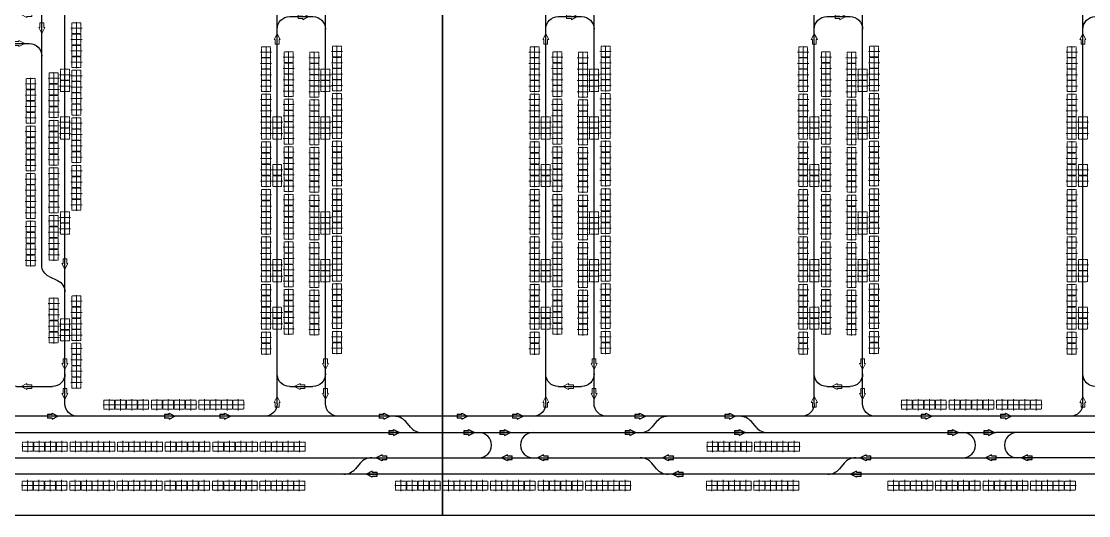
# Model space of a CAD drawing. Header units: millimetres. Extents: x -128 to 670218, y 27186 to 149492.
# Drawn here: x 432642 to 475056, y 27186 to 46829 of the extents above; entities that cross this region are included whole.
import ezdxf

# ---------------------------------------------------------------- set-up
doc = ezdxf.new("R2010")
doc.units = ezdxf.units.MM
doc.linetypes.add('AM_ISO08W050', pattern=[18, 12, -1.5, 3, -1.5])
doc.linetypes.add('XAT-M16_6F_EQ Layout_20211120$0$ACAD_ISO08W100', pattern=[36, 24, -3, 6, -3])
for name, color, linetype, lineweight in [('_CLINE', 4, 'XAT-M16_6F_EQ Layout_20211120$0$ACAD_ISO08W100', 9), ('DIRECT', 40, 'Continuous', 9), ('LINE_EQ', 4, 'AM_ISO08W050', 20), ('LINE_STB', 151, 'Continuous', 30)]:
    doc.layers.add(name, color=color, linetype=linetype, lineweight=lineweight)
doc.layers.add('Rail_H4822(Lower)', color=7, linetype='Continuous')

# ---------------------------------------------------------------- blocks, each defined once
blk = doc.blocks.new('*U3')
at = {"color": 0, "linetype": 'ByBlock'}
for p, q in [((-120, -230), (0, 0)), ((0, 0), (0, -420)), ((120, -230), (0, 0)), ((-75, -230), (-120, -230)), ((-75, -230), (-75, -420)), ((75, -420), (-75, -420)), ((75, -230), (75, -420)), ((75, -230), (120, -230))]:
    blk.add_line(p, q, dxfattribs=at)
blk = doc.blocks.new('A$C31676947')
at = {"layer": 'Rail_H4822(Lower)'}
for p, q in [((500, 47250), (500, 500)), ((2420, 47250), (2420, 500)), ((1000, 46570), (1920, 46570)), ((1000, 31870), (1920, 31870)), ((1000, 31220), (1920, 31220)), ((1000, 16520), (1920, 16520)), ((1000, 15870), (1920, 15870)), ((1000, 1180), (1920, 1180))]:
    blk.add_line(p, q, dxfattribs=at)
for centre, start, end in [((0, 47250), 0, 90), ((2920, 47250), 90, 180), ((1000, 46070), 90, 180), ((1920, 46070), 0, 90), ((1000, 32370), 180, 270), ((1920, 32370), 270, 0), ((1000, 30720), 90, 180), ((1920, 30720), 0, 90), ((0, 23700), 270, 0), ((2920, 23700), 180, 270), ((0, 21700), 0, 90), ((2920, 21700), 90, 180), ((1000, 17020), 180, 270), ((1920, 17020), 270, 0), ((1000, 15370), 90, 180), ((1920, 15370), 0, 90), ((1000, 1680), 180, 270), ((1920, 1680), 270, 0), ((0, 500), 270, 0), ((2920, 500), 180, 270)]:
    blk.add_arc(centre, 500, start, end, dxfattribs=at)
at = {"layer": 'DIRECT'}
for p, rotation in [((500, 46970), 180), ((1180, 46570), 89.99999999999999), ((500, 32550), 180), ((500, 23880), 180), ((500, 17200), 180), ((500, 1860), 180), ((1740, 1180), 270), ((500, 680), 180)]:
    blk.add_blockref('*U3', p, dxfattribs=dict(at, rotation=rotation))
for p in [(2420, 47070), (2420, 45890), (2420, 30540), (2420, 21520), (2420, 15190), (2420, 780)]:
    blk.add_blockref('*U3', p, dxfattribs=at)
at = {"layer": 'DIRECT', "lineweight": -2}
for p, rotation in [((1750, 31870), 270), ((1170, 31220), 89.99999999999999), ((1750, 16520), 270), ((1170, 15870), 89.99999999999999)]:
    blk.add_blockref('*U3', p, dxfattribs=dict(at, rotation=rotation))
blk = doc.blocks.new('A$Ca08771bd')
at = {"layer": 'Rail_H4822(Lower)'}
for p, q in [((500, 47250), (500, 500)), ((2920, 47250), (2920, 500)), ((1000, 46570), (2420, 46570)), ((2290, 42199), (2630, 42357)), ((2000, 41745), (2000, 6005)), ((1000, 32935), (1500, 32935)), ((1500, 31785), (1000, 31785)), ((2300, 27664), (2620, 27480)), ((2300, 17736), (2620, 17920)), ((1000, 13615), (1500, 13615)), ((1500, 12465), (1000, 12465)), ((2290, 5552), (2630, 5394)), ((1000, 1180), (2420, 1180))]:
    blk.add_line(p, q, dxfattribs=at)
for centre, radius, start, end in [((0, 47250), 500, 0, 90), ((3420, 47250), 500, 90, 180), ((1000, 46070), 500, 90, 180), ((2420, 46070), 500, 0, 90), ((2420, 42811), 500, 294.8882, 0), ((2500, 41745), 500, 114.8882, 180), ((1000, 33435), 500, 180, 270), ((1500, 33435), 500, 270, 0), ((1000, 31285), 500, 90, 180), ((1500, 31285), 500, 0, 90), ((2600, 28184), 600, 180, 240), ((2320, 26960), 600, 0, 60), ((0, 23700), 500, 270, 0), ((3420, 23700), 500, 180, 270), ((0, 21700), 500, 0, 90), ((3420, 21700), 500, 90, 180), ((2320, 18440), 600, 300, 0), ((2600, 17216), 600, 120, 180), ((1000, 14115), 500, 180, 270), ((1500, 14115), 500, 270, 0), ((1000, 11965), 500, 90, 180), ((1500, 11965), 500, 0, 90), ((2500, 6005), 500, 180, 245.1118), ((2420, 4940), 500, 0, 65.1118), ((1000, 1680), 500, 180, 270), ((2420, 1680), 500, 270, 0), ((0, 500), 500, 270, 0), ((3420, 500), 500, 180, 270)]:
    blk.add_arc(centre, radius, start, end, dxfattribs=at)
at = {"layer": 'DIRECT'}
for p, rotation in [((500, 46970), 180), ((1180, 46570), 90), ((500, 33615), 180), ((1320, 32935), 270), ((500, 32185), 180), ((1180, 31785), 90), ((500, 23880), 180), ((500, 14295), 180), ((1320, 13615), 270), ((500, 12865), 180), ((1180, 12465), 90), ((500, 1860), 180), ((2240, 1180), 270), ((500, 680), 180)]:
    blk.add_blockref('*U3', p, dxfattribs=dict(at, rotation=rotation))
for p in [(2920, 47070), (2920, 45890), (2920, 41911), (2000, 32535), (2000, 31105), (2920, 21520), (2000, 13215), (2000, 11785), (2920, 780)]:
    blk.add_blockref('*U3', p, dxfattribs=at)
at = {"layer": 'DIRECT', "lineweight": -2}
for p in [(2000, 27287), (2920, 26780), (2920, 17543), (2000, 17036), (2920, 4760)]:
    blk.add_blockref('*U3', p, dxfattribs=at)
blk = doc.blocks.new('*U205')
at = {"color": 0, "linetype": 'ByBlock'}
for p, q in [((-120, -230), (0, 0)), ((0, 0), (0, -420)), ((120, -230), (0, 0)), ((-75, -230), (-120, -230)), ((-75, -230), (-75, -420)), ((75, -420), (-75, -420)), ((75, -230), (75, -420)), ((75, -230), (120, -230))]:
    blk.add_line(p, q, dxfattribs=at)
blk = doc.blocks.new('*U206')
at = {"color": 0, "linetype": 'ByBlock'}
for p, q in [((-120, -230), (0, 0)), ((0, 0), (0, -420)), ((120, -230), (0, 0)), ((-75, -230), (-120, -230)), ((-75, -230), (-75, -420)), ((75, -420), (-75, -420)), ((75, -230), (75, -420)), ((75, -230), (120, -230))]:
    blk.add_line(p, q, dxfattribs=at)
blk = doc.blocks.new('*U207')
at = {"color": 0, "linetype": 'ByBlock'}
for p, q in [((-120, -230), (0, 0)), ((0, 0), (0, -420)), ((120, -230), (0, 0)), ((-75, -230), (-120, -230)), ((-75, -230), (-75, -420)), ((75, -420), (-75, -420)), ((75, -230), (75, -420)), ((75, -230), (120, -230))]:
    blk.add_line(p, q, dxfattribs=at)
blk = doc.blocks.new('*U208')
at = {"color": 0, "linetype": 'ByBlock'}
for p, q in [((-120, -230), (0, 0)), ((0, 0), (0, -420)), ((120, -230), (0, 0)), ((-75, -230), (-120, -230)), ((-75, -230), (-75, -420)), ((75, -420), (-75, -420)), ((75, -230), (75, -420)), ((75, -230), (120, -230))]:
    blk.add_line(p, q, dxfattribs=at)
blk = doc.blocks.new('*U209')
at = {"color": 0, "linetype": 'ByBlock'}
for p, q in [((-120, -230), (0, 0)), ((0, 0), (0, -420)), ((120, -230), (0, 0)), ((-75, -230), (-120, -230)), ((-75, -230), (-75, -420)), ((75, -420), (-75, -420)), ((75, -230), (75, -420)), ((75, -230), (120, -230))]:
    blk.add_line(p, q, dxfattribs=at)
blk = doc.blocks.new('*U210')
at = {"color": 0, "linetype": 'ByBlock'}
for p, q in [((-120, -230), (0, 0)), ((0, 0), (0, -420)), ((120, -230), (0, 0)), ((-75, -230), (-120, -230)), ((-75, -230), (-75, -420)), ((75, -420), (-75, -420)), ((75, -230), (75, -420)), ((75, -230), (120, -230))]:
    blk.add_line(p, q, dxfattribs=at)
blk = doc.blocks.new('*U211')
at = {"color": 0, "linetype": 'ByBlock'}
for p, q in [((-120, -230), (0, 0)), ((0, 0), (0, -420)), ((120, -230), (0, 0)), ((-75, -230), (-120, -230)), ((-75, -230), (-75, -420)), ((75, -420), (-75, -420)), ((75, -230), (75, -420)), ((75, -230), (120, -230))]:
    blk.add_line(p, q, dxfattribs=at)
blk = doc.blocks.new('*U212')
at = {"color": 0, "linetype": 'ByBlock'}
for p, q in [((-120, -230), (0, 0)), ((0, 0), (0, -420)), ((120, -230), (0, 0)), ((-75, -230), (-120, -230)), ((-75, -230), (-75, -420)), ((75, -420), (-75, -420)), ((75, -230), (75, -420)), ((75, -230), (120, -230))]:
    blk.add_line(p, q, dxfattribs=at)
blk = doc.blocks.new('*U213')
at = {"color": 0, "linetype": 'ByBlock'}
for p, q in [((-120, -230), (0, 0)), ((0, 0), (0, -420)), ((120, -230), (0, 0)), ((-75, -230), (-120, -230)), ((-75, -230), (-75, -420)), ((75, -420), (-75, -420)), ((75, -230), (75, -420)), ((75, -230), (120, -230))]:
    blk.add_line(p, q, dxfattribs=at)
blk = doc.blocks.new('*U214')
at = {"color": 0, "linetype": 'ByBlock'}
for p, q in [((-120, -230), (0, 0)), ((0, 0), (0, -420)), ((120, -230), (0, 0)), ((-75, -230), (-120, -230)), ((-75, -230), (-75, -420)), ((75, -420), (-75, -420)), ((75, -230), (75, -420)), ((75, -230), (120, -230))]:
    blk.add_line(p, q, dxfattribs=at)
blk = doc.blocks.new('*U216')
at = {"color": 0, "linetype": 'ByBlock'}
for p, q in [((-120, -230), (0, 0)), ((0, 0), (0, -420)), ((120, -230), (0, 0)), ((-75, -230), (-120, -230)), ((-75, -230), (-75, -420)), ((75, -420), (-75, -420)), ((75, -230), (75, -420)), ((75, -230), (120, -230))]:
    blk.add_line(p, q, dxfattribs=at)
blk = doc.blocks.new('*U74')
at = {"color": 0, "linetype": 'ByBlock'}
for p, q in [((-120, -230), (0, 0)), ((0, 0), (0, -420)), ((120, -230), (0, 0)), ((-75, -230), (-120, -230)), ((-75, -230), (-75, -420)), ((75, -420), (-75, -420)), ((75, -230), (75, -420)), ((75, -230), (120, -230))]:
    blk.add_line(p, q, dxfattribs=at)
blk = doc.blocks.new('*U75')
at = {"color": 0, "linetype": 'ByBlock'}
for p, q in [((-120, -230), (0, 0)), ((0, 0), (0, -420)), ((120, -230), (0, 0)), ((-75, -230), (-120, -230)), ((-75, -230), (-75, -420)), ((75, -420), (-75, -420)), ((75, -230), (75, -420)), ((75, -230), (120, -230))]:
    blk.add_line(p, q, dxfattribs=at)
blk = doc.blocks.new('*U76')
at = {"color": 0, "linetype": 'ByBlock'}
for p, q in [((-120, -230), (0, 0)), ((0, 0), (0, -420)), ((120, -230), (0, 0)), ((-75, -230), (-120, -230)), ((-75, -230), (-75, -420)), ((75, -420), (-75, -420)), ((75, -230), (75, -420)), ((75, -230), (120, -230))]:
    blk.add_line(p, q, dxfattribs=at)
blk = doc.blocks.new('*U77')
at = {"color": 0, "linetype": 'ByBlock'}
for p, q in [((-120, -230), (0, 0)), ((0, 0), (0, -420)), ((120, -230), (0, 0)), ((-75, -230), (-120, -230)), ((-75, -230), (-75, -420)), ((75, -420), (-75, -420)), ((75, -230), (75, -420)), ((75, -230), (120, -230))]:
    blk.add_line(p, q, dxfattribs=at)
blk = doc.blocks.new('*U78')
at = {"color": 0, "linetype": 'ByBlock'}
for p, q in [((-120, -230), (0, 0)), ((0, 0), (0, -420)), ((120, -230), (0, 0)), ((-75, -230), (-120, -230)), ((-75, -230), (-75, -420)), ((75, -420), (-75, -420)), ((75, -230), (75, -420)), ((75, -230), (120, -230))]:
    blk.add_line(p, q, dxfattribs=at)
blk = doc.blocks.new('*U79')
at = {"color": 0, "linetype": 'ByBlock'}
for p, q in [((-120, -230), (0, 0)), ((0, 0), (0, -420)), ((120, -230), (0, 0)), ((-75, -230), (-120, -230)), ((-75, -230), (-75, -420)), ((75, -420), (-75, -420)), ((75, -230), (75, -420)), ((75, -230), (120, -230))]:
    blk.add_line(p, q, dxfattribs=at)
blk = doc.blocks.new('*U577')
at = {"color": 0, "linetype": 'ByBlock'}
for p, q in [((-120, -230), (0, 0)), ((0, 0), (0, -420)), ((120, -230), (0, 0)), ((-75, -230), (-120, -230)), ((-75, -230), (-75, -420)), ((75, -420), (-75, -420)), ((75, -230), (75, -420)), ((75, -230), (120, -230))]:
    blk.add_line(p, q, dxfattribs=at)
blk = doc.blocks.new('*U578')
at = {"color": 0, "linetype": 'ByBlock'}
for p, q in [((-120, -230), (0, 0)), ((0, 0), (0, -420)), ((120, -230), (0, 0)), ((-75, -230), (-120, -230)), ((-75, -230), (-75, -420)), ((75, -420), (-75, -420)), ((75, -230), (75, -420)), ((75, -230), (120, -230))]:
    blk.add_line(p, q, dxfattribs=at)
blk = doc.blocks.new('*U579')
at = {"color": 0, "linetype": 'ByBlock'}
for p, q in [((-120, -230), (0, 0)), ((0, 0), (0, -420)), ((120, -230), (0, 0)), ((-75, -230), (-120, -230)), ((-75, -230), (-75, -420)), ((75, -420), (-75, -420)), ((75, -230), (75, -420)), ((75, -230), (120, -230))]:
    blk.add_line(p, q, dxfattribs=at)
blk = doc.blocks.new('*U580')
at = {"color": 0, "linetype": 'ByBlock'}
for p, q in [((-120, -230), (0, 0)), ((0, 0), (0, -420)), ((120, -230), (0, 0)), ((-75, -230), (-120, -230)), ((-75, -230), (-75, -420)), ((75, -420), (-75, -420)), ((75, -230), (75, -420)), ((75, -230), (120, -230))]:
    blk.add_line(p, q, dxfattribs=at)
blk = doc.blocks.new('*U581')
at = {"color": 0, "linetype": 'ByBlock'}
for p, q in [((-120, -230), (0, 0)), ((0, 0), (0, -420)), ((120, -230), (0, 0)), ((-75, -230), (-120, -230)), ((-75, -230), (-75, -420)), ((75, -420), (-75, -420)), ((75, -230), (75, -420)), ((75, -230), (120, -230))]:
    blk.add_line(p, q, dxfattribs=at)
blk = doc.blocks.new('*U582')
at = {"color": 0, "linetype": 'ByBlock'}
for p, q in [((-120, -230), (0, 0)), ((0, 0), (0, -420)), ((120, -230), (0, 0)), ((-75, -230), (-120, -230)), ((-75, -230), (-75, -420)), ((75, -420), (-75, -420)), ((75, -230), (75, -420)), ((75, -230), (120, -230))]:
    blk.add_line(p, q, dxfattribs=at)
blk = doc.blocks.new('*U583')
at = {"color": 0, "linetype": 'ByBlock'}
for p, q in [((-120, -230), (0, 0)), ((0, 0), (0, -420)), ((120, -230), (0, 0)), ((-75, -230), (-120, -230)), ((-75, -230), (-75, -420)), ((75, -420), (-75, -420)), ((75, -230), (75, -420)), ((75, -230), (120, -230))]:
    blk.add_line(p, q, dxfattribs=at)
blk = doc.blocks.new('*U539')
at = {"color": 0, "linetype": 'ByBlock'}
for p, q in [((-120, -230), (0, 0)), ((0, 0), (0, -420)), ((120, -230), (0, 0)), ((-75, -230), (-120, -230)), ((-75, -230), (-75, -420)), ((75, -420), (-75, -420)), ((75, -230), (75, -420)), ((75, -230), (120, -230))]:
    blk.add_line(p, q, dxfattribs=at)
blk = doc.blocks.new('*U540')
at = {"color": 0, "linetype": 'ByBlock'}
for p, q in [((-120, -230), (0, 0)), ((0, 0), (0, -420)), ((120, -230), (0, 0)), ((-75, -230), (-120, -230)), ((-75, -230), (-75, -420)), ((75, -420), (-75, -420)), ((75, -230), (75, -420)), ((75, -230), (120, -230))]:
    blk.add_line(p, q, dxfattribs=at)
blk = doc.blocks.new('*U662')
at = {"color": 0, "linetype": 'ByBlock'}
for p, q in [((-120, -230), (0, 0)), ((0, 0), (0, -420)), ((120, -230), (0, 0)), ((-75, -230), (-120, -230)), ((-75, -230), (-75, -420)), ((75, -420), (-75, -420)), ((75, -230), (75, -420)), ((75, -230), (120, -230))]:
    blk.add_line(p, q, dxfattribs=at)
blk = doc.blocks.new('XAT-M16_6F_EQ Layout_20211120$0$EG-12_FOUP_(01)-pv')
at = {"layer": '_CLINE'}
for p, q in [((0, 211), (0, -235)), ((-239, -12), (239, -12))]:
    blk.add_line(p, q, dxfattribs=at)
at = {"layer": 'LINE_EQ'}
blk.add_lwpolyline([(-215, 166), (-215, -190), (215, -190), (215, 166)], close=True, dxfattribs=at)
blk = doc.blocks.new('A$Cb83e1a90')
at = {"rotation": 89.99999999999999}
for p in [(-955, -909), (-955, -1359), (-955, -1809), (-955, -2259)]:
    blk.add_blockref('XAT-M16_6F_EQ Layout_20211120$0$EG-12_FOUP_(01)-pv', p, dxfattribs=at)
blk = doc.blocks.new('A$Ca79c4620')
at = {"rotation": 89.99999999999999}
for p in [(945, -882), (945, -1332), (945, -1782), (945, -2232)]:
    blk.add_blockref('XAT-M16_6F_EQ Layout_20211120$0$EG-12_FOUP_(01)-pv', p, dxfattribs=at)

msp = doc.modelspace()

# ---------------------------------------------------------------- linework, layer by layer
for points in [[(427640, 79986), (449374, 79986), (449374, 27186), (427640, 27186)], [(449374, 79986), (524036, 79986), (524036, 27186), (449374, 27186)]]:
    msp.add_lwpolyline(points, close=True)
at = {"layer": 'Rail_H4822(Lower)'}
for p, q in [((472028, 31136), (337538, 31136)), ((667388, 31136), (472028, 31136)), ((448109, 30698), (447917, 30925)), ((457886, 30925), (457694, 30698)), ((461844, 30698), (461652, 30925)), ((332538, 30486), (471361, 30486)), ((668038, 30486), (471361, 30486)), ((329726, 29486), (471361, 29486)), ((446109, 29275), (445917, 29048)), ((457886, 29048), (457694, 29275)), ((465344, 29275), (465152, 29048)), ((665226, 29486), (471361, 29486)), ((475728, 28836), (336538, 28836))]:
    msp.add_line(p, q, dxfattribs=at)
for centre, radius, start, end in [((447459, 30536), 600, 40.3016, 90), ((458343, 30536), 600, 90, 139.6984), ((461194, 30536), 600, 40.3016, 90), ((448566, 31086), 600, 220.3016, 270), ((457236, 31086), 600, 270, 319.6984), ((462301, 31086), 600, 220.3016, 270), ((450826, 29986), 500, 270, 90), ((452976, 29986), 500, 90, 270), ((470061, 29986), 500, 270, 90), ((472211, 29986), 500, 90, 270), ((446566, 28886), 600, 90, 139.6984), ((457236, 28886), 600, 40.3016, 90), ((465801, 28886), 600, 90, 139.6984), ((445459, 29436), 600, 270, 319.6984), ((458343, 29436), 600, 220.3016, 270), ((464694, 29436), 600, 270, 319.6984)]:
    msp.add_arc(centre, radius, start, end, dxfattribs=at)

# ---------------------------------------------------------------- block references
at = {"layer": 'LINE_EQ', "rotation": 89.99999999999999}
for p in [(434363, 44708), (444716, 44708), (455389, 44708), (466062, 44708), (434363, 44258), (444716, 44258), (455389, 44258), (466062, 44258), (434363, 42818), (442796, 42818), (444716, 42818), (453469, 42818), (455389, 42818), (464142, 42818), (466062, 42818), (474815, 42818), (434363, 42368), (442796, 42368), (444716, 42368), (453469, 42368), (455389, 42368), (464142, 42368), (466062, 42368), (474815, 42368), (442796, 40928), (453469, 40928), (464142, 40928), (474815, 40928), (442796, 40478), (453469, 40478), (464142, 40478), (474815, 40478), (434363, 39038), (444716, 39038), (455389, 39038), (466062, 39038), (434363, 38588), (444716, 38588), (455389, 38588), (466062, 38588), (442796, 37148), (444716, 37148), (453469, 37148), (455389, 37148), (464142, 37148), (466062, 37148), (474815, 37148), (442796, 36698), (444716, 36698), (453469, 36698), (455389, 36698), (464142, 36698), (466062, 36698), (474815, 36698), (442796, 35258), (453469, 35258), (464142, 35258), (474815, 35258), (434363, 34796), (442796, 34808), (453469, 34808), (464142, 34808), (474815, 34808), (434363, 34346)]:
    msp.add_blockref('XAT-M16_6F_EQ Layout_20211120$0$EG-12_FOUP_(01)-pv', p, dxfattribs=at)
at = {"layer": 'LINE_STB'}
for name, p in [('A$Cb83e1a90', (435775, 47468)), ('A$Cb83e1a90', (433955, 45253)), ('A$Ca79c4620', (432975, 45451)), ('A$Cb83e1a90', (435775, 45578)), ('A$Ca79c4620', (432975, 43561)), ('A$Cb83e1a90', (435775, 43688)), ('A$Cb83e1a90', (433955, 43363)), ('A$Cb83e1a90', (433955, 41473)), ('A$Ca79c4620', (432975, 41671)), ('A$Cb83e1a90', (435775, 41798)), ('A$Ca79c4620', (432975, 39781)), ('A$Cb83e1a90', (433955, 39583)), ('A$Ca79c4620', (432975, 36495)), ('A$Cb83e1a90', (435775, 36621)), ('A$Cb83e1a90', (435775, 34731))]:
    msp.add_blockref(name, p, dxfattribs=at)
for p, rotation in [((442353, 45608), 89.99999999999999), ((445173, 45634), 89.99999999999999), ((453026, 45608), 89.99999999999999), ((455846, 45634), 89.99999999999999), ((463699, 45608), 89.99999999999999), ((466519, 45634), 89.99999999999999), ((474372, 45608), 89.99999999999999), ((442353, 45158), 89.99999999999999), ((443253, 45409), 89.99999999999999), ((444273, 45383), 89.99999999999999), ((445173, 45184), 89.99999999999999), ((453026, 45158), 89.99999999999999), ((453926, 45409), 89.99999999999999), ((454946, 45383), 89.99999999999999), ((455846, 45184), 89.99999999999999), ((463699, 45158), 89.99999999999999), ((464599, 45409), 89.99999999999999), ((465619, 45383), 89.99999999999999), ((466519, 45184), 89.99999999999999), ((474372, 45158), 89.99999999999999), ((443253, 44959), 89.99999999999999), ((444273, 44933), 89.99999999999999), ((445173, 44734), 89.99999999999999), ((453926, 44959), 89.99999999999999), ((454946, 44933), 89.99999999999999), ((455846, 44734), 89.99999999999999), ((464599, 44959), 89.99999999999999), ((465619, 44933), 89.99999999999999), ((466519, 44734), 89.99999999999999), ((442353, 44708), 89.99999999999999), ((443253, 44509), 89.99999999999999), ((444273, 44483), 89.99999999999999), ((453026, 44708), 89.99999999999999), ((453926, 44509), 89.99999999999999), ((454946, 44483), 89.99999999999999), ((463699, 44708), 89.99999999999999), ((464599, 44509), 89.99999999999999), ((465619, 44483), 89.99999999999999), ((474372, 44708), 89.99999999999999), ((442353, 44258), 89.99999999999999), ((443253, 44059), 89.99999999999999), ((444273, 44033), 89.99999999999999), ((445173, 44284), 89.99999999999999), ((453026, 44258), 89.99999999999999), ((453926, 44059), 89.99999999999999), ((454946, 44033), 89.99999999999999), ((455846, 44284), 89.99999999999999), ((463699, 44258), 89.99999999999999), ((464599, 44059), 89.99999999999999), ((465619, 44033), 89.99999999999999), ((466519, 44284), 89.99999999999999), ((474372, 44258), 89.99999999999999), ((442353, 43718), 89.99999999999999), ((443253, 43519), 89.99999999999999), ((444273, 43493), 89.99999999999999), ((445173, 43744), 89.99999999999999), ((453026, 43718), 89.99999999999999), ((453926, 43519), 89.99999999999999), ((454946, 43493), 89.99999999999999), ((455846, 43744), 89.99999999999999), ((463699, 43718), 89.99999999999999), ((464599, 43519), 89.99999999999999), ((465619, 43493), 89.99999999999999), ((466519, 43744), 89.99999999999999), ((474372, 43718), 89.99999999999999), ((442353, 43268), 89.99999999999999), ((443253, 43069), 89.99999999999999), ((444273, 43043), 89.99999999999999), ((445173, 43294), 89.99999999999999), ((453026, 43268), 89.99999999999999), ((453926, 43069), 89.99999999999999), ((454946, 43043), 89.99999999999999), ((455846, 43294), 89.99999999999999), ((463699, 43268), 89.99999999999999), ((464599, 43069), 89.99999999999999), ((465619, 43043), 89.99999999999999), ((466519, 43294), 89.99999999999999), ((474372, 43268), 89.99999999999999), ((442353, 42818), 89.99999999999999), ((443253, 42619), 89.99999999999999), ((445173, 42844), 89.99999999999999), ((453026, 42818), 89.99999999999999), ((453926, 42619), 89.99999999999999), ((455846, 42844), 89.99999999999999), ((463699, 42818), 89.99999999999999), ((464599, 42619), 89.99999999999999), ((466519, 42844), 89.99999999999999), ((474372, 42818), 89.99999999999999), ((442353, 42368), 89.99999999999999), ((444273, 42593), 89.99999999999999), ((445173, 42394), 89.99999999999999), ((453026, 42368), 89.99999999999999), ((454946, 42593), 89.99999999999999), ((455846, 42394), 89.99999999999999), ((463699, 42368), 89.99999999999999), ((465619, 42593), 89.99999999999999), ((466519, 42394), 89.99999999999999), ((474372, 42368), 89.99999999999999), ((442353, 41828), 89.99999999999999), ((443253, 42169), 89.99999999999999), ((444273, 42143), 89.99999999999999), ((445173, 41854), 89.99999999999999), ((453026, 41828), 89.99999999999999), ((453926, 42169), 89.99999999999999), ((454946, 42143), 89.99999999999999), ((455846, 41854), 89.99999999999999), ((463699, 41828), 89.99999999999999), ((464599, 42169), 89.99999999999999), ((465619, 42143), 89.99999999999999), ((466519, 41854), 89.99999999999999), ((474372, 41828), 89.99999999999999), ((442353, 41378), 89.99999999999999), ((443253, 41629), 89.99999999999999), ((444273, 41603), 89.99999999999999), ((445173, 41404), 89.99999999999999), ((453026, 41378), 89.99999999999999), ((453926, 41629), 89.99999999999999), ((454946, 41603), 89.99999999999999), ((455846, 41404), 89.99999999999999), ((463699, 41378), 89.99999999999999), ((464599, 41629), 89.99999999999999), ((465619, 41603), 89.99999999999999), ((466519, 41404), 89.99999999999999), ((474372, 41378), 89.99999999999999), ((442353, 40928), 89.99999999999999), ((443253, 41179), 89.99999999999999), ((444273, 41153), 89.99999999999999), ((445173, 40954), 89.99999999999999), ((453026, 40928), 89.99999999999999), ((453926, 41179), 89.99999999999999), ((454946, 41153), 89.99999999999999), ((455846, 40954), 89.99999999999999), ((463699, 40928), 89.99999999999999), ((464599, 41179), 89.99999999999999), ((465619, 41153), 89.99999999999999), ((466519, 40954), 89.99999999999999), ((474372, 40928), 89.99999999999999), ((443253, 40729), 89.99999999999999), ((444273, 40703), 89.99999999999999), ((445173, 40504), 89.99999999999999), ((453926, 40729), 89.99999999999999), ((454946, 40703), 89.99999999999999), ((455846, 40504), 89.99999999999999), ((464599, 40729), 89.99999999999999), ((465619, 40703), 89.99999999999999), ((466519, 40504), 89.99999999999999), ((442353, 40478), 89.99999999999999), ((443253, 40279), 89.99999999999999), ((444273, 40253), 89.99999999999999), ((453026, 40478), 89.99999999999999), ((453926, 40279), 89.99999999999999), ((454946, 40253), 89.99999999999999), ((463699, 40478), 89.99999999999999), ((464599, 40279), 89.99999999999999), ((465619, 40253), 89.99999999999999), ((474372, 40478), 89.99999999999999), ((442353, 39938), 89.99999999999999), ((443253, 39739), 89.99999999999999), ((444273, 39713), 89.99999999999999), ((445173, 39964), 89.99999999999999), ((453026, 39938), 89.99999999999999), ((453926, 39739), 89.99999999999999), ((454946, 39713), 89.99999999999999), ((455846, 39964), 89.99999999999999), ((463699, 39938), 89.99999999999999), ((464599, 39739), 89.99999999999999), ((465619, 39713), 89.99999999999999), ((466519, 39964), 89.99999999999999), ((474372, 39938), 89.99999999999999), ((442353, 39488), 89.99999999999999), ((443253, 39289), 89.99999999999999), ((444273, 39263), 89.99999999999999), ((445173, 39514), 89.99999999999999), ((453026, 39488), 89.99999999999999), ((453926, 39289), 89.99999999999999), ((454946, 39263), 89.99999999999999), ((455846, 39514), 89.99999999999999), ((463699, 39488), 89.99999999999999), ((464599, 39289), 89.99999999999999), ((465619, 39263), 89.99999999999999), ((466519, 39514), 89.99999999999999), ((474372, 39488), 89.99999999999999), ((442353, 39038), 89.99999999999999), ((443253, 38839), 89.99999999999999), ((444273, 38813), 89.99999999999999), ((445173, 39064), 89.99999999999999), ((453026, 39038), 89.99999999999999), ((453926, 38839), 89.99999999999999), ((454946, 38813), 89.99999999999999), ((455846, 39064), 89.99999999999999), ((463699, 39038), 89.99999999999999), ((464599, 38839), 89.99999999999999), ((465619, 38813), 89.99999999999999), ((466519, 39064), 89.99999999999999), ((474372, 39038), 89.99999999999999), ((442353, 38588), 89.99999999999999), ((443253, 38389), 89.99999999999999), ((444273, 38363), 89.99999999999999), ((445173, 38614), 89.99999999999999), ((453026, 38588), 89.99999999999999), ((453926, 38389), 89.99999999999999), ((454946, 38363), 89.99999999999999), ((455846, 38614), 89.99999999999999), ((463699, 38588), 89.99999999999999), ((464599, 38389), 89.99999999999999), ((465619, 38363), 89.99999999999999), ((466519, 38614), 89.99999999999999), ((474372, 38588), 89.99999999999999), ((442353, 38048), 89.99999999999999), ((445173, 38074), 89.99999999999999), ((453026, 38048), 89.99999999999999), ((455846, 38074), 89.99999999999999), ((463699, 38048), 89.99999999999999), ((466519, 38074), 89.99999999999999), ((474372, 38048), 89.99999999999999), ((442353, 37598), 89.99999999999999), ((443253, 37849), 89.99999999999999), ((444273, 37823), 89.99999999999999), ((445173, 37624), 89.99999999999999), ((453026, 37598), 89.99999999999999), ((453926, 37849), 89.99999999999999), ((454946, 37823), 89.99999999999999), ((455846, 37624), 89.99999999999999), ((463699, 37598), 89.99999999999999), ((464599, 37849), 89.99999999999999), ((465619, 37823), 89.99999999999999), ((466519, 37624), 89.99999999999999), ((474372, 37598), 89.99999999999999), ((442353, 37148), 89.99999999999999), ((443253, 37399), 89.99999999999999), ((444273, 37373), 89.99999999999999), ((445173, 37174), 89.99999999999999), ((453026, 37148), 89.99999999999999), ((453926, 37399), 89.99999999999999), ((454946, 37373), 89.99999999999999), ((455846, 37174), 89.99999999999999), ((463699, 37148), 89.99999999999999), ((464599, 37399), 89.99999999999999), ((465619, 37373), 89.99999999999999), ((466519, 37174), 89.99999999999999), ((474372, 37148), 89.99999999999999), ((442353, 36698), 89.99999999999999), ((443253, 36949), 89.99999999999999), ((444273, 36923), 89.99999999999999), ((445173, 36724), 89.99999999999999), ((453026, 36698), 89.99999999999999), ((453926, 36949), 89.99999999999999), ((454946, 36923), 89.99999999999999), ((455846, 36724), 89.99999999999999), ((463699, 36698), 89.99999999999999), ((464599, 36949), 89.99999999999999), ((465619, 36923), 89.99999999999999), ((466519, 36724), 89.99999999999999), ((474372, 36698), 89.99999999999999), ((443253, 36499), 89.99999999999999), ((444273, 36473), 89.99999999999999), ((453926, 36499), 89.99999999999999), ((454946, 36473), 89.99999999999999), ((464599, 36499), 89.99999999999999), ((465619, 36473), 89.99999999999999), ((442353, 36158), 89.99999999999999), ((443253, 35959), 89.99999999999999), ((444273, 35933), 89.99999999999999), ((445173, 36184), 89.99999999999999), ((453026, 36158), 89.99999999999999), ((453926, 35959), 89.99999999999999), ((454946, 35933), 89.99999999999999), ((455846, 36184), 89.99999999999999), ((463699, 36158), 89.99999999999999), ((464599, 35959), 89.99999999999999), ((465619, 35933), 89.99999999999999), ((466519, 36184), 89.99999999999999), ((474372, 36158), 89.99999999999999), ((442353, 35708), 89.99999999999999), ((443253, 35509), 89.99999999999999), ((444273, 35483), 89.99999999999999), ((445173, 35734), 89.99999999999999), ((453026, 35708), 89.99999999999999), ((453926, 35509), 89.99999999999999), ((454946, 35483), 89.99999999999999), ((455846, 35734), 89.99999999999999), ((463699, 35708), 89.99999999999999), ((464599, 35509), 89.99999999999999), ((465619, 35483), 89.99999999999999), ((466519, 35734), 89.99999999999999), ((474372, 35708), 89.99999999999999), ((442353, 35258), 89.99999999999999), ((443253, 35059), 89.99999999999999), ((444273, 35033), 89.99999999999999), ((445173, 35284), 89.99999999999999), ((453026, 35258), 89.99999999999999), ((453926, 35059), 89.99999999999999), ((454946, 35033), 89.99999999999999), ((455846, 35284), 89.99999999999999), ((463699, 35258), 89.99999999999999), ((464599, 35059), 89.99999999999999), ((465619, 35033), 89.99999999999999), ((466519, 35284), 89.99999999999999), ((474372, 35258), 89.99999999999999), ((442353, 34808), 89.99999999999999), ((443253, 34609), 89.99999999999999), ((444273, 34583), 89.99999999999999), ((445173, 34834), 89.99999999999999), ((453026, 34808), 89.99999999999999), ((453926, 34609), 89.99999999999999), ((454946, 34583), 89.99999999999999), ((455846, 34834), 89.99999999999999), ((463699, 34808), 89.99999999999999), ((464599, 34609), 89.99999999999999), ((465619, 34583), 89.99999999999999), ((466519, 34834), 89.99999999999999), ((474372, 34808), 89.99999999999999), ((442353, 34268), 89.99999999999999), ((445173, 34294), 89.99999999999999), ((453026, 34268), 89.99999999999999), ((455846, 34294), 89.99999999999999), ((463699, 34268), 89.99999999999999), ((466519, 34294), 89.99999999999999), ((474372, 34268), 89.99999999999999), ((442353, 33818), 89.99999999999999), ((445173, 33844), 89.99999999999999), ((453026, 33818), 89.99999999999999), ((455846, 33844), 89.99999999999999), ((463699, 33818), 89.99999999999999), ((466519, 33844), 89.99999999999999), ((474372, 33818), 89.99999999999999), ((436135, 31580), 180), ((436585, 31580), 180), ((437035, 31580), 180), ((437485, 31580), 180), ((438025, 31580), 180), ((438475, 31580), 180), ((438925, 31580), 180), ((439375, 31580), 180), ((439915, 31580), 180), ((440365, 31580), 180), ((440815, 31580), 180), ((441265, 31580), 180), ((467834, 31580), 180), ((468284, 31580), 180), ((468734, 31580), 180), ((469184, 31580), 180), ((469724, 31580), 180), ((470174, 31580), 180), ((470624, 31580), 180), ((471074, 31580), 180), ((471614, 31580), 180), ((472064, 31580), 180), ((472514, 31580), 180), ((472964, 31580), 180), ((432901, 29919), 180), ((433351, 29919), 180), ((433801, 29919), 180), ((434251, 29919), 180), ((434791, 29919), 180), ((435241, 29919), 180), ((435691, 29919), 180), ((436141, 29919), 180), ((436681, 29919), 180), ((437131, 29919), 180), ((437581, 29919), 180), ((438031, 29919), 180), ((438571, 29919), 180), ((439021, 29919), 180), ((439471, 29919), 180), ((439921, 29919), 180), ((440461, 29919), 180), ((440911, 29919), 180), ((441361, 29919), 180), ((441811, 29919), 180), ((442351, 29919), 180), ((442801, 29919), 180), ((443251, 29919), 180), ((443701, 29919), 180), ((460108, 29919), 180), ((460558, 29919), 180), ((461008, 29919), 180), ((461458, 29919), 180), ((461998, 29919), 180), ((462448, 29919), 180), ((462898, 29919), 180), ((463348, 29919), 180), ((432888, 28369), 180), ((433338, 28369), 180), ((433788, 28369), 180), ((434238, 28369), 180), ((434778, 28369), 180), ((435228, 28369), 180), ((435678, 28369), 180), ((436128, 28369), 180), ((436668, 28369), 180), ((437118, 28369), 180), ((437568, 28369), 180), ((438018, 28369), 180), ((438558, 28369), 180), ((439008, 28369), 180), ((439458, 28369), 180), ((439908, 28369), 180), ((440448, 28369), 180), ((440898, 28369), 180), ((441348, 28369), 180), ((441798, 28369), 180), ((442338, 28369), 180), ((442788, 28369), 180), ((443238, 28369), 180), ((443688, 28369), 180), ((447722, 28369), 180), ((448172, 28369), 180), ((448622, 28369), 180), ((449072, 28369), 180), ((449612, 28369), 180), ((450062, 28369), 180), ((450512, 28369), 180), ((450962, 28369), 180), ((451502, 28369), 180), ((451952, 28369), 180), ((452402, 28369), 180), ((452852, 28369), 180), ((453392, 28369), 180), ((453842, 28369), 180), ((454292, 28369), 180), ((454742, 28369), 180), ((455282, 28369), 180), ((455732, 28369), 180), ((456182, 28369), 180), ((456632, 28369), 180), ((460078, 28369), 180), ((460528, 28369), 180), ((460978, 28369), 180), ((461428, 28369), 180), ((461968, 28369), 180), ((462418, 28369), 180), ((462868, 28369), 180), ((463318, 28369), 180), ((467295, 28369), 180), ((467745, 28369), 180), ((468195, 28369), 180), ((468645, 28369), 180), ((469185, 28369), 180), ((469635, 28369), 180), ((470085, 28369), 180), ((470535, 28369), 180), ((471075, 28369), 180), ((471525, 28369), 180), ((471975, 28369), 180), ((472425, 28369), 180), ((472965, 28369), 180), ((473415, 28369), 180), ((473865, 28369), 180), ((474315, 28369), 180)]:
    msp.add_blockref('XAT-M16_6F_EQ Layout_20211120$0$EG-12_FOUP_(01)-pv', p, dxfattribs=dict(at, rotation=rotation))
at = {"layer": 'Rail_H4822(Lower)', "xscale": -1}
for name, p, rotation in [('A$Ca08771bd', (431455, 78886), 180), ('A$C31676947', (442308, 78886), 180), ('A$C31676947', (452981, 78886), 180), ('A$C31676947', (463654, 78886), 180), ('A$C31676947', (474327, 78886), 180), ('*U216', (434098, 31136), 270), ('*U213', (438748, 31136), 270), ('*U214', (440948, 31136), 270), ('*U74', (447280, 31136), 270), ('*U211', (450378, 31136), 270), ('*U212', (452578, 31136), 270), ('*U78', (457443, 31136), 270), ('*U579', (461015, 31136), 270), ('*U583', (468818, 31136), 270), ('*U662', (471978, 31136), 270), ('*U75', (447666, 30486), 270), ('*U207', (450646, 30486), 270), ('*U206', (452076, 30486), 270), ('*U79', (457056, 30486), 270), ('*U580', (461401, 30486), 270), ('*U209', (469881, 30486), 270), ('*U540', (471311, 30486), 270), ('*U77', (446746, 29486), 90), ('*U208', (451726, 29486), 90), ('*U205', (453156, 29486), 90), ('*U578', (458136, 29486), 90), ('*U582', (465981, 29486), 90), ('*U210', (470961, 29486), 90), ('*U539', (472391, 29486), 90), ('*U76', (446359, 28836), 90), ('*U577', (458523, 28836), 90), ('*U581', (465594, 28836), 90)]:
    msp.add_blockref(name, p, dxfattribs=dict(at, rotation=rotation))

doc.saveas('drawing.dxf')
